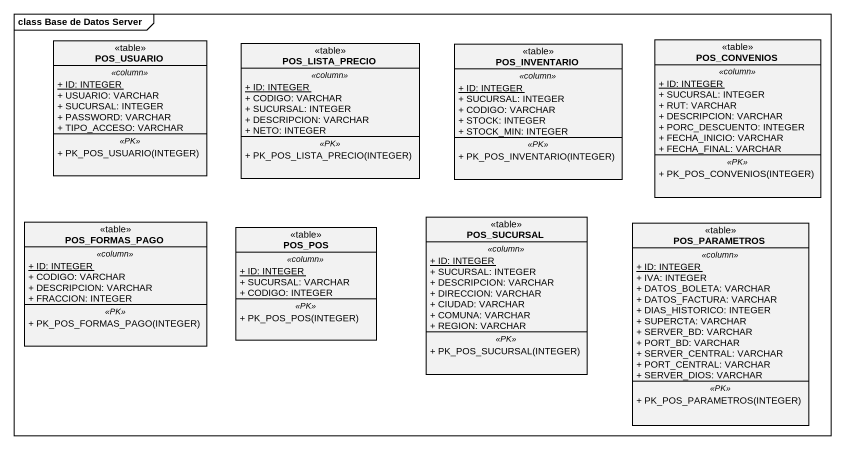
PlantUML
@startuml
mainframe class Base de Datos Server
hide circle
hide empty members
skinparam classAttributeIconSize 0
class POS_USUARIO <<table>> {
  .. <<column>> ..
  {static} + ID: INTEGER
  + USUARIO: VARCHAR
  + SUCURSAL: INTEGER
  + PASSWORD: VARCHAR
  + TIPO_ACCESO: VARCHAR
  .. <<PK>> ..
  + PK_POS_USUARIO(INTEGER)
}
class POS_LISTA_PRECIO <<table>> {
  .. <<column>> ..
  {static} + ID: INTEGER
  + CODIGO: VARCHAR
  + SUCURSAL: INTEGER
  + DESCRIPCION: VARCHAR
  + NETO: INTEGER
  .. <<PK>> ..
  + PK_POS_LISTA_PRECIO(INTEGER)
}
class POS_INVENTARIO <<table>> {
  .. <<column>> ..
  {static} + ID: INTEGER
  + SUCURSAL: INTEGER
  + CODIGO: VARCHAR
  + STOCK: INTEGER
  + STOCK_MIN: INTEGER
  .. <<PK>> ..
  + PK_POS_INVENTARIO(INTEGER)
}
class POS_CONVENIOS <<table>> {
  .. <<column>> ..
  {static} + ID: INTEGER
  + SUCURSAL: INTEGER
  + RUT: VARCHAR
  + DESCRIPCION: VARCHAR
  + PORC_DESCUENTO: INTEGER
  + FECHA_INICIO: VARCHAR
  + FECHA_FINAL: VARCHAR
  .. <<PK>> ..
  + PK_POS_CONVENIOS(INTEGER)
}
class POS_FORMAS_PAGO <<table>> {
  .. <<column>> ..
  {static} + ID: INTEGER
  + CODIGO: VARCHAR
  + DESCRIPCION: VARCHAR
  + FRACCION: INTEGER
  .. <<PK>> ..
  + PK_POS_FORMAS_PAGO(INTEGER)
}
class POS_POS <<table>> {
  .. <<column>> ..
  {static} + ID: INTEGER
  + SUCURSAL: VARCHAR
  + CODIGO: INTEGER
  .. <<PK>> ..
  + PK_POS_POS(INTEGER)
}
class POS_SUCURSAL <<table>> {
  .. <<column>> ..
  {static} + ID: INTEGER
  + SUCURSAL: INTEGER
  + DESCRIPCION: VARCHAR
  + DIRECCION: VARCHAR
  + CIUDAD: VARCHAR
  + COMUNA: VARCHAR
  + REGION: VARCHAR
  .. <<PK>> ..
  + PK_POS_SUCURSAL(INTEGER)
}
class POS_PARAMETROS <<table>> {
  .. <<column>> ..
  {static} + ID: INTEGER
  + IVA: INTEGER
  + DATOS_BOLETA: VARCHAR
  + DATOS_FACTURA: VARCHAR
  + DIAS_HISTORICO: INTEGER
  + SUPERCTA: VARCHAR
  + SERVER_BD: VARCHAR
  + PORT_BD: VARCHAR
  + SERVER_CENTRAL: VARCHAR
  + PORT_CENTRAL: VARCHAR
  + SERVER_DIOS: VARCHAR
  .. <<PK>> ..
  + PK_POS_PARAMETROS(INTEGER)
}
@enduml
